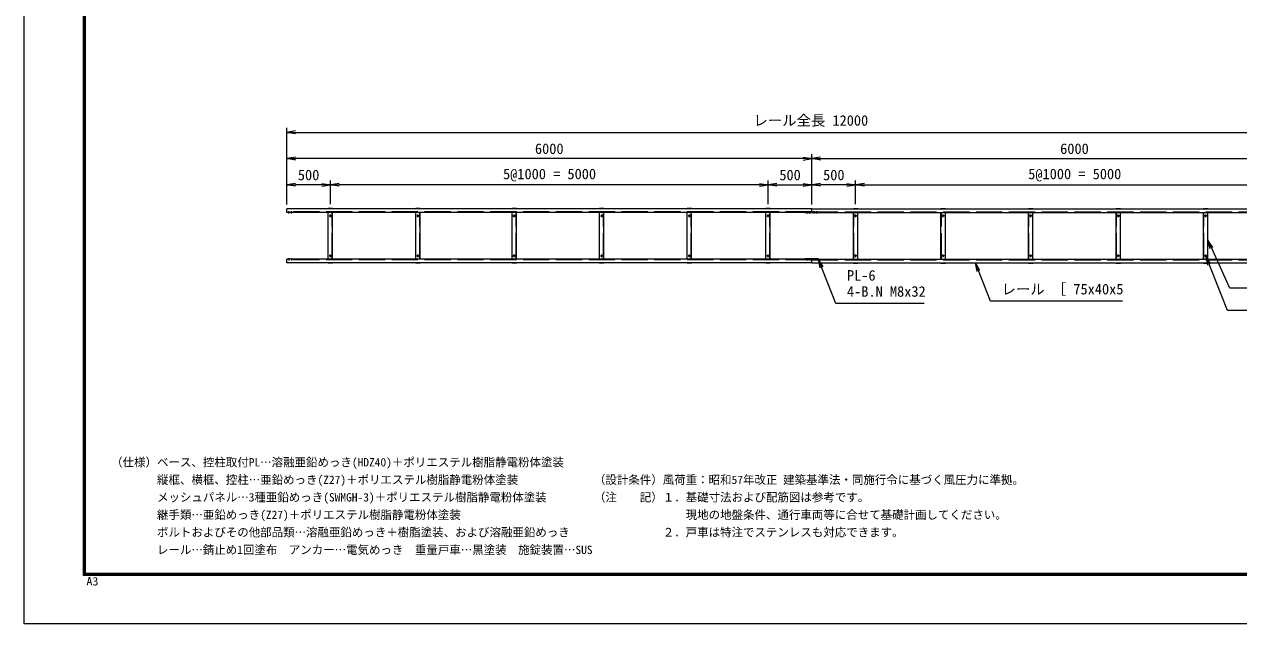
# Model space of a CAD drawing. Units: millimetres, scale not verified. Extents: x -10500 to 10500, y -7425 to 7425.
# Drawn here: x -10500 to 3374, y -7425 to -577 of the extents above; entities that cross this region are included whole.
import ezdxf
from ezdxf.enums import TextEntityAlignment as Align

# ---------------------------------------------------------------- set-up
doc = ezdxf.new("R2010")
doc.units = ezdxf.units.MM
doc.header["$LTSCALE"] = 50
doc.linetypes.add('DASHED', pattern=[7.5, 6, -1.5])
doc.linetypes.add('USER1', pattern=[50.8, 31.75, -6.35, 6.35, -6.35])
for name, color, linetype, lineweight in [('0-0_D-STR5', 3, 'Continuous', 18), ('0-1_D-BMK', 2, 'USER1', 13), ('0-2_D-STR-DIM', 7, 'Continuous', 9), ('0-3_0', 7, 'Continuous', 18), ('0-4_D-STR3', 3, 'Continuous', 13), ('0-9_D-STR-TXT', 7, 'Continuous', 9), ('0-B_D-TTL', 7, 'Continuous', 9)]:
    doc.layers.add(name, color=color, linetype=linetype, lineweight=lineweight)
doc.layers.add('0-A_D-TTL-TXT', color=7, linetype='Continuous')
doc.styles.add('ＭＳ ゴシック', font='')
doc.styles.get('ＭＳ ゴシック').set_extended_font_data('MS Gothic')

# ---------------------------------------------------------------- blocks, each defined once
blk = doc.blocks.new('_Open')
at = {"layer": '0-3_0', "lineweight": 9}
blk.add_line((-50, 8.33), (0, 0), dxfattribs=at)
blk.add_lwpolyline([(-50, -8.33), (0, 0), (-50, 0)], dxfattribs=at)

msp = doc.modelspace()

# ---------------------------------------------------------------- linework, layer by layer
at = {"layer": '0-0_D-STR5'}
for p, q in [((-1502.43, -2686.61), (-7502.43, -2686.61)), ((-7502.43, -2726.61), (-7502.43, -2686.61)), ((-1502.43, -2726.61), (-7502.43, -2726.61)), ((-6977.43, -2681.61), (-7027.43, -2681.61)), ((-7027.43, -2686.61), (-7027.43, -2681.61)), ((-7027.43, -3261.61), (-7027.43, -2726.61)), ((-6977.43, -2686.61), (-6977.43, -2681.61)), ((-6977.43, -3261.61), (-6977.43, -2726.61)), ((-5977.43, -2681.61), (-6027.43, -2681.61)), ((-6027.43, -2686.61), (-6027.43, -2681.61)), ((-6027.43, -3261.61), (-6027.43, -2726.61)), ((-5977.43, -2686.61), (-5977.43, -2681.61)), ((-5977.43, -3261.61), (-5977.43, -2726.61)), ((-4877.43, -2681.61), (-4927.43, -2681.61)), ((-4927.43, -2686.61), (-4927.43, -2681.61)), ((-4927.43, -3261.61), (-4927.43, -2726.61)), ((-4877.43, -2686.61), (-4877.43, -2681.61)), ((-4877.43, -3261.61), (-4877.43, -2726.61)), ((-3877.43, -2681.61), (-3927.43, -2681.61)), ((-3927.43, -2686.61), (-3927.43, -2681.61)), ((-3927.43, -3261.61), (-3927.43, -2726.61)), ((-3877.43, -2686.61), (-3877.43, -2681.61)), ((-3877.43, -3261.61), (-3877.43, -2726.61)), ((-2877.43, -2681.61), (-2927.43, -2681.61)), ((-2927.43, -2686.61), (-2927.43, -2681.61)), ((-2927.43, -3261.61), (-2927.43, -2726.61)), ((-2877.43, -2686.61), (-2877.43, -2681.61)), ((-2877.43, -3261.61), (-2877.43, -2726.61)), ((-1977.43, -2681.61), (-2027.43, -2681.61)), ((-2027.43, -2686.61), (-2027.43, -2681.61)), ((-2027.43, -3261.61), (-2027.43, -2726.61)), ((-1977.43, -2686.61), (-1977.43, -2681.61)), ((-1977.43, -3261.61), (-1977.43, -2726.61)), ((-1502.43, -2726.61), (-1502.43, -2686.61)), ((-1502.43, -2726.61), (-1502.43, -2686.61)), ((-1502.43, -2686.61), (4497.57, -2686.61)), ((-1502.43, -2726.61), (4497.57, -2726.61)), ((-1027.43, -2681.61), (-977.43, -2681.61)), ((-1027.43, -2686.61), (-1027.43, -2681.61)), ((-1027.43, -3261.61), (-1027.43, -2726.61)), ((-977.43, -2686.61), (-977.43, -2681.61)), ((-977.43, -3261.61), (-977.43, -2726.61)), ((-27.43, -2681.61), (22.57, -2681.61)), ((-27.43, -2686.61), (-27.43, -2681.61)), ((-27.43, -3261.61), (-27.43, -2726.61)), ((22.57, -2686.61), (22.57, -2681.61)), ((22.57, -3261.61), (22.57, -2726.61)), ((972.57, -2681.61), (1022.57, -2681.61)), ((972.57, -2686.61), (972.57, -2681.61)), ((972.57, -3261.61), (972.57, -2726.61)), ((1022.57, -2686.61), (1022.57, -2681.61)), ((1022.57, -3261.61), (1022.57, -2726.61)), ((1972.57, -2681.61), (2022.57, -2681.61)), ((1972.57, -2686.61), (1972.57, -2681.61)), ((1972.57, -3261.61), (1972.57, -2726.61)), ((2022.57, -2686.61), (2022.57, -2681.61)), ((2022.57, -3261.61), (2022.57, -2726.61)), ((2972.57, -2681.61), (3022.57, -2681.61)), ((2972.57, -2686.61), (2972.57, -2681.61)), ((2972.57, -3261.61), (2972.57, -2726.61)), ((3022.57, -2686.61), (3022.57, -2681.61)), ((3022.57, -3261.61), (3022.57, -2726.61)), ((-1502.43, -3261.61), (-7502.43, -3261.61)), ((-7502.43, -3301.61), (-7502.43, -3261.61)), ((-1502.43, -3301.61), (-7502.43, -3301.61)), ((-7027.43, -3306.61), (-7027.43, -3301.61)), ((-6977.43, -3306.61), (-7027.43, -3306.61)), ((-6977.43, -3306.61), (-6977.43, -3301.61)), ((-6027.43, -3306.61), (-6027.43, -3301.61)), ((-5977.43, -3306.61), (-6027.43, -3306.61)), ((-5977.43, -3306.61), (-5977.43, -3301.61)), ((-4927.43, -3306.61), (-4927.43, -3301.61)), ((-4877.43, -3306.61), (-4927.43, -3306.61)), ((-4877.43, -3306.61), (-4877.43, -3301.61)), ((-3927.43, -3306.61), (-3927.43, -3301.61)), ((-3877.43, -3306.61), (-3927.43, -3306.61)), ((-3877.43, -3306.61), (-3877.43, -3301.61)), ((-2927.43, -3306.61), (-2927.43, -3301.61)), ((-2877.43, -3306.61), (-2927.43, -3306.61)), ((-2877.43, -3306.61), (-2877.43, -3301.61)), ((-2027.43, -3306.61), (-2027.43, -3301.61)), ((-1977.43, -3306.61), (-2027.43, -3306.61)), ((-1977.43, -3306.61), (-1977.43, -3301.61)), ((-1502.43, -3301.61), (-1502.43, -3261.61)), ((-1502.43, -3301.61), (-1502.43, -3261.61)), ((-1502.43, -3261.61), (4497.57, -3261.61)), ((-1502.43, -3301.61), (4497.57, -3301.61)), ((-1027.43, -3306.61), (-1027.43, -3301.61)), ((-1027.43, -3306.61), (-977.43, -3306.61)), ((-977.43, -3306.61), (-977.43, -3301.61)), ((-27.43, -3306.61), (-27.43, -3301.61)), ((-27.43, -3306.61), (22.57, -3306.61)), ((22.57, -3306.61), (22.57, -3301.61)), ((972.57, -3306.61), (972.57, -3301.61)), ((972.57, -3306.61), (1022.57, -3306.61)), ((1022.57, -3306.61), (1022.57, -3301.61)), ((1972.57, -3306.61), (1972.57, -3301.61)), ((1972.57, -3306.61), (2022.57, -3306.61)), ((2022.57, -3306.61), (2022.57, -3301.61)), ((2972.57, -3306.61), (2972.57, -3301.61)), ((2972.57, -3306.61), (3022.57, -3306.61)), ((3022.57, -3306.61), (3022.57, -3301.61))]:
    msp.add_line(p, q, dxfattribs=at)
at = {"layer": '0-0_D-STR5', "linetype": 'DASHED'}
for p, q in [((-1502.43, -2721.61), (-7502.43, -2721.61)), ((-6981.43, -2686.61), (-6981.43, -2681.61)), ((-6981.43, -3261.61), (-6981.43, -2726.61)), ((-5981.43, -2686.61), (-5981.43, -2681.61)), ((-5981.43, -3261.61), (-5981.43, -2726.61)), ((-4881.43, -2686.61), (-4881.43, -2681.61)), ((-4881.43, -3261.61), (-4881.43, -2726.61)), ((-3881.43, -2686.61), (-3881.43, -2681.61)), ((-3881.43, -3261.61), (-3881.43, -2726.61)), ((-2881.43, -2686.61), (-2881.43, -2681.61)), ((-2881.43, -3261.61), (-2881.43, -2726.61)), ((-1981.43, -2686.61), (-1981.43, -2681.61)), ((-1981.43, -3261.61), (-1981.43, -2726.61)), ((-1502.43, -2721.61), (4497.57, -2721.61)), ((-1023.43, -2686.61), (-1023.43, -2681.61)), ((-1023.43, -3261.61), (-1023.43, -2726.61)), ((-23.43, -2686.61), (-23.43, -2681.61)), ((-23.43, -3261.61), (-23.43, -2726.61)), ((976.57, -2686.61), (976.57, -2681.61)), ((976.57, -3261.61), (976.57, -2726.61)), ((1976.57, -2686.61), (1976.57, -2681.61)), ((1976.57, -3261.61), (1976.57, -2726.61)), ((2976.57, -2686.61), (2976.57, -2681.61)), ((2976.57, -3261.61), (2976.57, -2726.61)), ((-1502.43, -3266.61), (-7502.43, -3266.61)), ((-6981.43, -3306.61), (-6981.43, -3301.61)), ((-5981.43, -3306.61), (-5981.43, -3301.61)), ((-4881.43, -3306.61), (-4881.43, -3301.61)), ((-3881.43, -3306.61), (-3881.43, -3301.61)), ((-2881.43, -3306.61), (-2881.43, -3301.61)), ((-1981.43, -3306.61), (-1981.43, -3301.61)), ((-1502.43, -3266.61), (4497.57, -3266.61)), ((-1023.43, -3306.61), (-1023.43, -3301.61)), ((-23.43, -3306.61), (-23.43, -3301.61)), ((976.57, -3306.61), (976.57, -3301.61)), ((1976.57, -3306.61), (1976.57, -3301.61)), ((2976.57, -3306.61), (2976.57, -3301.61))]:
    msp.add_line(p, q, dxfattribs=at)
at = {"layer": '0-0_D-STR5'}
for centre in [(-7002.43, -2766.61), (-6002.43, -2766.61), (-4902.43, -2766.61), (-3902.43, -2766.61), (-2902.43, -2766.61), (-2002.43, -2766.61), (-1002.43, -2766.61), (-2.43, -2766.61), (997.57, -2766.61), (1997.57, -2766.61), (2997.57, -2766.61), (-7002.43, -3221.61), (-6002.43, -3221.61), (-4902.43, -3221.61), (-3902.43, -3221.61), (-2902.43, -3221.61), (-2002.43, -3221.61), (-1002.43, -3221.61), (-2.43, -3221.61), (997.57, -3221.61), (1997.57, -3221.61), (2997.57, -3221.61)]:
    msp.add_circle(centre, 7.5, dxfattribs=at)
at = {"layer": '0-1_D-BMK'}
for p, q in [((-7477.43, -2739.86), (-7477.43, -2713.36)), ((-7447.43, -2739.86), (-7447.43, -2713.36)), ((-7017.43, -2766.61), (-6987.43, -2766.61)), ((-7002.43, -2781.61), (-7002.43, -2751.61)), ((-6017.43, -2766.61), (-5987.43, -2766.61)), ((-6002.43, -2781.61), (-6002.43, -2751.61)), ((-4917.43, -2766.61), (-4887.43, -2766.61)), ((-4902.43, -2781.61), (-4902.43, -2751.61)), ((-3917.43, -2766.61), (-3887.43, -2766.61)), ((-3902.43, -2781.61), (-3902.43, -2751.61)), ((-2917.43, -2766.61), (-2887.43, -2766.61)), ((-2902.43, -2781.61), (-2902.43, -2751.61)), ((-2017.43, -2766.61), (-1987.43, -2766.61)), ((-2002.43, -2781.61), (-2002.43, -2751.61)), ((-1557.43, -2739.86), (-1557.43, -2713.36)), ((-1527.43, -2739.86), (-1527.43, -2713.36)), ((-1477.43, -2739.86), (-1477.43, -2713.36)), ((-1447.43, -2739.86), (-1447.43, -2713.36)), ((-987.43, -2766.61), (-1017.43, -2766.61)), ((-1002.43, -2781.61), (-1002.43, -2751.61)), ((12.57, -2766.61), (-17.43, -2766.61)), ((-2.43, -2781.61), (-2.43, -2751.61)), ((1012.57, -2766.61), (982.57, -2766.61)), ((997.57, -2781.61), (997.57, -2751.61)), ((2012.57, -2766.61), (1982.57, -2766.61)), ((1997.57, -2781.61), (1997.57, -2751.61)), ((3012.57, -2766.61), (2982.57, -2766.61)), ((2997.57, -2781.61), (2997.57, -2751.61)), ((-7477.43, -3248.36), (-7477.43, -3274.86)), ((-7447.43, -3248.36), (-7447.43, -3274.86)), ((-7017.43, -3221.61), (-6987.43, -3221.61)), ((-7002.43, -3236.61), (-7002.43, -3206.61)), ((-6017.43, -3221.61), (-5987.43, -3221.61)), ((-6002.43, -3236.61), (-6002.43, -3206.61)), ((-4917.43, -3221.61), (-4887.43, -3221.61)), ((-4902.43, -3236.61), (-4902.43, -3206.61)), ((-3917.43, -3221.61), (-3887.43, -3221.61)), ((-3902.43, -3236.61), (-3902.43, -3206.61)), ((-2917.43, -3221.61), (-2887.43, -3221.61)), ((-2902.43, -3236.61), (-2902.43, -3206.61)), ((-2017.43, -3221.61), (-1987.43, -3221.61)), ((-2002.43, -3236.61), (-2002.43, -3206.61)), ((-1557.43, -3248.36), (-1557.43, -3274.86)), ((-1527.43, -3248.36), (-1527.43, -3274.86)), ((-1477.43, -3248.36), (-1477.43, -3274.86)), ((-1447.43, -3248.36), (-1447.43, -3274.86)), ((-987.43, -3221.61), (-1017.43, -3221.61)), ((-1002.43, -3236.61), (-1002.43, -3206.61)), ((12.57, -3221.61), (-17.43, -3221.61)), ((-2.43, -3236.61), (-2.43, -3206.61)), ((1012.57, -3221.61), (982.57, -3221.61)), ((997.57, -3236.61), (997.57, -3206.61)), ((2012.57, -3221.61), (1982.57, -3221.61)), ((1997.57, -3236.61), (1997.57, -3206.61)), ((3012.57, -3221.61), (2982.57, -3221.61)), ((2997.57, -3236.61), (2997.57, -3206.61))]:
    msp.add_line(p, q, dxfattribs=at)
at = {"layer": '0-2_D-STR-DIM'}
for p, q in [((-7502.43, -2636.61), (-7502.43, -1761.61)), ((-7402.43, -1811.61), (4397.57, -1811.61)), ((-7502.43, -2636.61), (-7502.43, -2061.61)), ((-1502.43, -2636.61), (-1502.43, -2061.61)), ((-1502.43, -2636.61), (-1502.43, -2061.61)), ((-1602.43, -2111.61), (-7402.43, -2111.61)), ((-1402.43, -2111.61), (4397.57, -2111.61)), ((-7502.43, -2636.61), (-7502.43, -2361.61)), ((-7102.43, -2411.61), (-7402.43, -2411.61)), ((-7002.43, -2631.61), (-7002.43, -2361.61)), ((-7002.43, -2631.61), (-7002.43, -2361.61)), ((-2102.43, -2411.61), (-6902.43, -2411.61)), ((-2002.43, -2631.61), (-2002.43, -2361.61)), ((-2002.43, -2631.61), (-2002.43, -2361.61)), ((-1902.43, -2411.61), (-1602.43, -2411.61)), ((-1502.43, -2636.61), (-1502.43, -2361.61)), ((-1502.43, -2636.61), (-1502.43, -2361.61)), ((-1102.43, -2411.61), (-1402.43, -2411.61)), ((-1002.43, -2631.61), (-1002.43, -2361.61)), ((-1002.43, -2631.61), (-1002.43, -2361.61)), ((-902.43, -2411.61), (3897.57, -2411.61))]:
    msp.add_line(p, q, dxfattribs=at)
at = {"layer": '0-4_D-STR3'}
for p, q in [((-1577.43, -2732.61), (-1577.43, -2726.61)), ((-1427.43, -2726.61), (-1577.43, -2726.61)), ((-1577.43, -3255.61), (-1577.43, -3261.61)), ((-1427.43, -3261.61), (-1577.43, -3261.61))]:
    msp.add_line(p, q, dxfattribs=at)
for points in [[(-1427.43, -2726.61), (-1427.43, -2732.61), (-1577.43, -2732.61)], [(-1427.43, -3261.61), (-1427.43, -3255.61), (-1577.43, -3255.61)]]:
    msp.add_lwpolyline(points, dxfattribs=at)
at = {"layer": '0-9_D-STR-TXT'}
for points in [[(4466.61, -3591.94), (3271.82, -3591.94), (3023.39, -3044.45)], [(-218.41, -3765.49), (-1228.91, -3765.49), (-1426.7, -3263.47)], [(2045.02, -3738.82), (537.89, -3738.82), (366.45, -3303.47)], [(5233.21, -3847.92), (3244.35, -3847.92), (3001.05, -3230.45)]]:
    msp.add_lwpolyline(points, dxfattribs=at)
at = {"layer": '0-B_D-TTL', "color": 2, "lineweight": 18}
msp.add_lwpolyline([(-10500, 7425), (10500, 7425), (10500, -7425), (-10500, -7425)], close=True, dxfattribs=at)
at = {"layer": '0-B_D-TTL'}
for points in [[(-9825, 6875), (9825, 6875), (9825, -6875), (-9825, -6875)], [(-9818.75, 6868.75), (9818.75, 6868.75), (9818.75, -6868.75), (-9818.75, -6868.75)], [(-9812.5, 6862.5), (9812.5, 6862.5), (9812.5, -6862.5), (-9812.5, -6862.5)], [(-9806.25, 6856.25), (9806.25, 6856.25), (9806.25, -6856.25), (-9806.25, -6856.25)], [(-9800, 6850), (9800, 6850), (9800, -6850), (-9800, -6850)]]:
    msp.add_lwpolyline(points, close=True, dxfattribs=at)

# ---------------------------------------------------------------- block references
at = {"layer": '0-2_D-STR-DIM', "xscale": 2, "yscale": 2, "rotation": 180}
for p in [(-7502.43, -1811.61), (-7502.43, -2111.61), (-1502.43, -2111.61), (-7502.43, -2411.61), (-7002.43, -2411.61), (-2002.43, -2411.61), (-1502.43, -2411.61), (-1002.43, -2411.61)]:
    msp.add_blockref('_Open', p, dxfattribs=at)
at = {"layer": '0-2_D-STR-DIM', "xscale": 2, "yscale": 2}
for p in [(-1502.43, -2111.61), (-7002.43, -2411.61), (-2002.43, -2411.61), (-1502.43, -2411.61), (-1002.43, -2411.61)]:
    msp.add_blockref('_Open', p, dxfattribs=at)
at = {"layer": '0-9_D-STR-TXT', "xscale": 2, "yscale": 2}
for p, rotation in [((3022.57, -3042.63), 114.40638), ((-1427.43, -3261.61), 111.50423), ((365.72, -3301.61), 111.49445), ((3000.31, -3228.59), 111.50577)]:
    msp.add_blockref('_Open', p, dxfattribs=dict(at, rotation=rotation))

# ---------------------------------------------------------------- texts
at = {"layer": '0-2_D-STR-DIM', "style": 'ＭＳ ゴシック'}
for s, p in [('レール全長 12000', (-2169.25, -1771.91)), ('6000', (-4666.18, -2094.74)), ('6000', (1333.82, -2094.74)), ('500', (-7374.62, -2394.74)), ('5@1000 = 5000', (-5030.87, -2383.01)), ('500', (-1874.62, -2394.74)), ('500', (-1374.62, -2394.74)), ('5@1000 = 5000', (969.13, -2383.01))]:
    msp.add_text(s, height=120.2, dxfattribs=at).set_placement(p, align=Align.BOTTOM_LEFT)
at = {"layer": '0-9_D-STR-TXT', "style": 'ＭＳ ゴシック'}
for s, p in [('PL-6', (-1101.6, -3542.12)), ('4-B.N M8x32', (-1101.6, -3725.46)), ('レール ［ 75x40x5', (665.2, -3698.79))]:
    msp.add_text(s, height=120.2, dxfattribs=at).set_placement(p, align=Align.BOTTOM_LEFT)
at = {"layer": '0-A_D-TTL-TXT', "style": 'ＭＳ ゴシック'}
for s, p in [('（仕様）ベース、控柱取付PL…溶融亜鉛めっき(HDZ40)＋ポリエステル樹脂静電粉体塗装', (-9507.93, -5657.82)), ('\u3000\u3000\u3000\u3000縦框、横框、控柱…亜鉛めっき(Z27)＋ポリエステル樹脂静電粉体塗装', (-9507.93, -5857.82)), ('（設計条件）風荷重：昭和57年改正 建築基準法・同施行令に基づく風圧力に準拠。', (-3992.11, -5857.82)), ('\u3000\u3000\u3000\u3000メッシュパネル…3種亜鉛めっき(SWMGH-3)＋ポリエステル樹脂静電粉体塗装', (-9507.93, -6057.82)), ('（注\u3000\u3000記）１．基礎寸法および配筋図は参考です。', (-3992.11, -6057.82)), ('\u3000\u3000\u3000\u3000継手類…亜鉛めっき(Z27)＋ポリエステル樹脂静電粉体塗装', (-9507.93, -6257.82)), ('\u3000\u3000\u3000\u3000\u3000\u3000\u3000\u3000現地の地盤条件、通行車両等に合せて基礎計画してください。', (-3992.11, -6257.82)), ('\u3000\u3000\u3000\u3000ボルトおよびその他部品類…溶融亜鉛めっき＋樹脂塗装、および溶融亜鉛めっき', (-9507.93, -6457.82)), ('\u3000\u3000\u3000\u3000\u3000\u3000２．戸車は特注でステンレスも対応できます。', (-3992.11, -6457.82)), ('\u3000\u3000\u3000\u3000レール…錆止め1回塗布\u3000アンカー…電気めっき\u3000重量戸車…黒塗装\u3000施錠装置…SUS', (-9507.93, -6657.82))]:
    msp.add_text(s, height=96.04, dxfattribs=at).set_placement(p, align=Align.BOTTOM_LEFT)
at = {"layer": '0-B_D-TTL', "style": 'ＭＳ ゴシック', "width": 1.05}
msp.add_text('A3', height=96.04, dxfattribs=at).set_placement((-9790.22, -7017.03), align=Align.BOTTOM_LEFT)

doc.saveas('drawing.dxf')
